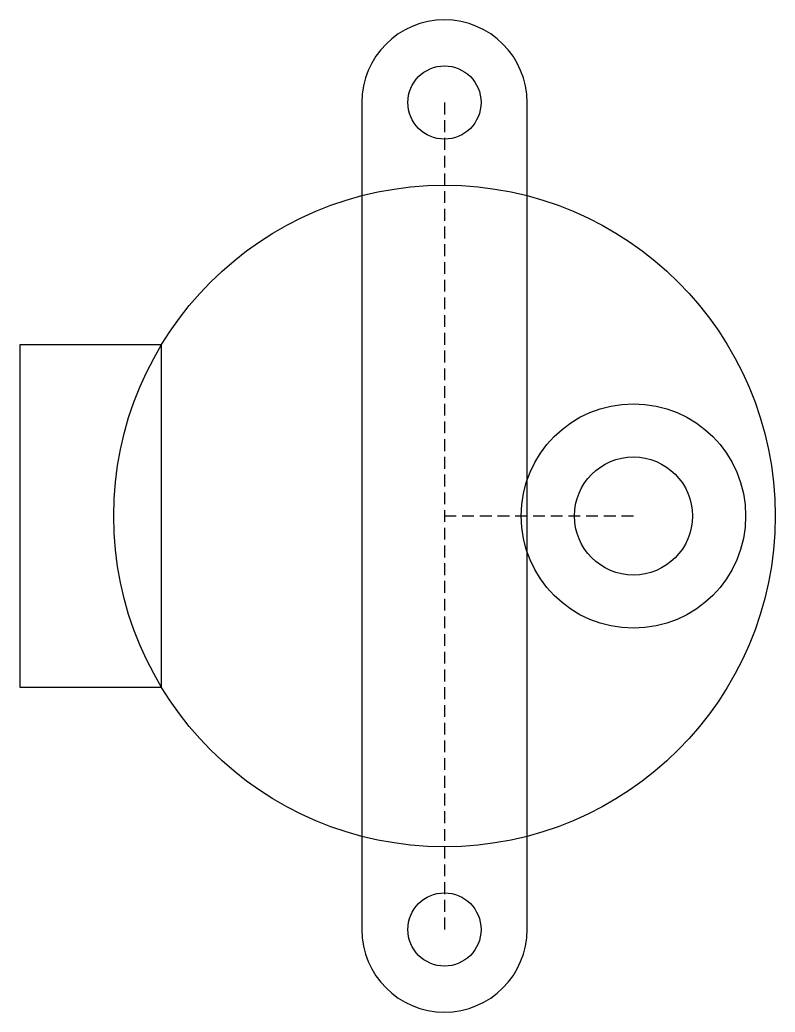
# Model space of a CAD drawing. Header units: millimetres. Extents: x 15.2 to 47.1, y 6 to 48.
import ezdxf

# ---------------------------------------------------------------- set-up
doc = ezdxf.new("R2010")
doc.units = ezdxf.units.MM
doc.linetypes.add('DASHED', pattern=[0.75, 0.5, -0.25])
doc.layers.get('0').update_dxf_attribs({"linetype": 'CONTINUOUS'})

msp = doc.modelspace()

# ---------------------------------------------------------------- linework, layer by layer
at = {"linetype": 'DASHED'}
for p, q in [((33.143, 44.5), (33.143, 9.5)), ((33.143, 27), (41.143, 27))]:
    msp.add_line(p, q, dxfattribs=at)
msp.add_lwpolyline([(29.643, 44.5), (29.643, 9.5, 1), (36.643, 9.5), (36.643, 44.5, 1)], format="xyb", close=True)
msp.add_lwpolyline([(21.167, 34.25), (15.167, 34.25), (15.167, 19.75), (21.167, 19.75)], close=True)
for centre, radius in [((33.143, 44.5), 1.55), ((33.143, 27), 14), ((41.143, 27), 4.75), ((41.143, 27), 2.5), ((33.143, 9.5), 1.55)]:
    msp.add_circle(centre, radius)

doc.saveas('drawing.dxf')
